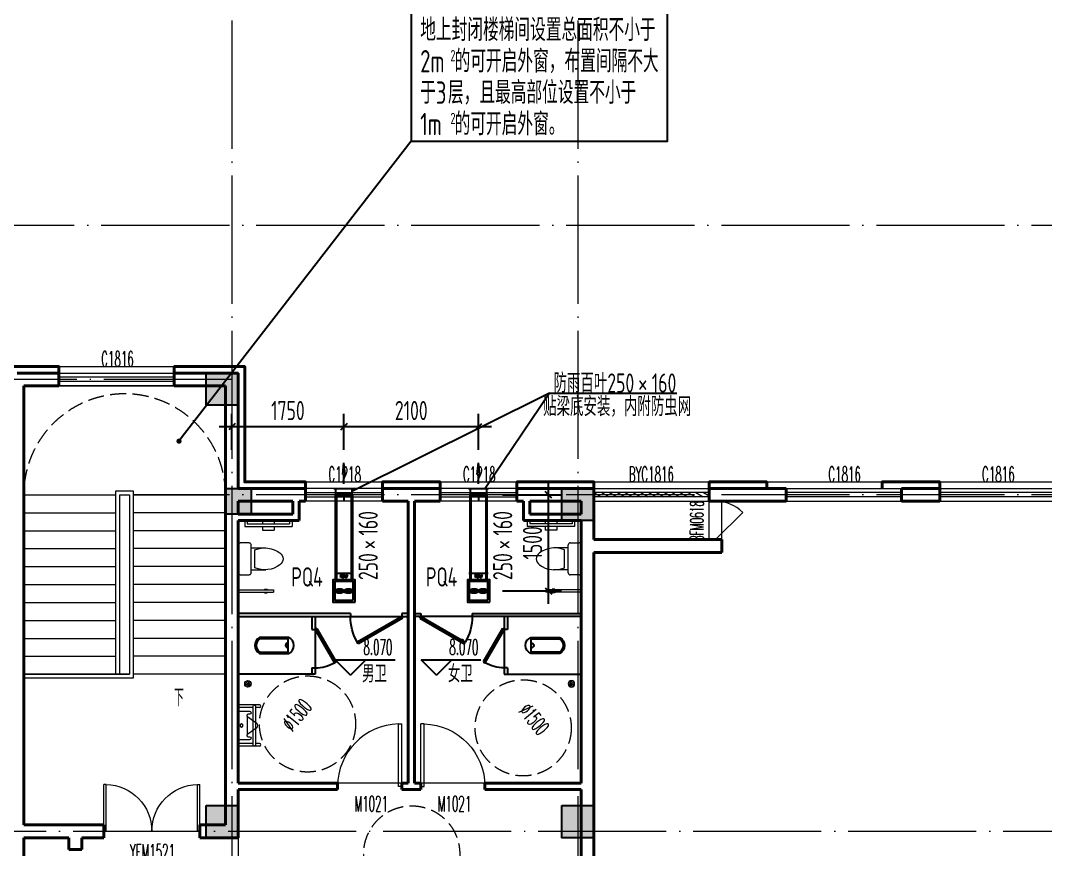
# Model space of a CAD drawing. Extents: x 1247970 to 1725648, y 860327 to 1277876.
# Drawn here: x 1323888 to 1339888, y 989205 to 1002139 of the extents above; entities that cross this region are included whole.
import ezdxf

# ---------------------------------------------------------------- set-up
doc = ezdxf.new("R2010")
doc.units = 0
doc.header["$LTSCALE"] = 1000
doc.header["$MEASUREMENT"] = 0
for name, pattern in [('__DASH', [0.35, 0.25, -0.1]), ('DASH', [0.35, 0.25, -0.1]), ('DOTE', [2.42, 2, -0.2, 0.02, -0.2])]:
    doc.linetypes.add(name, pattern=pattern)
doc.layers.get('0').update_dxf_attribs({"color": 254})
for name, color, linetype in [('A-DIMS(尺寸)', 251, 'Continuous'), ('AXIS', 254, 'Continuous'), ('DIM_ELEV', 254, 'Continuous'), ('DIM_SYMB', 254, 'Continuous'), ('H-FBZ-DW', 3, 'Continuous'), ('H-P-BZ', 3, 'Continuous'), ('H-P-FG', 11, 'Continuous'), ('H-P-FK', 140, 'Continuous'), ('H-P-FL', 6, 'Continuous'), ('H-P-FM', 6, 'Continuous'), ('PUB_TEXT', 254, 'Continuous'), ('S-COLU-HATCH', 251, 'Continuous'), ('S-COLU-LINE1', 254, 'Continuous'), ('洁具', 251, 'Continuous')]:
    doc.layers.add(name, color=color, linetype=linetype)
for name, color, linetype, lineweight in [('DOTE', 14, 'DOTE', 9), ('H-P-DX', 6, 'Continuous', 25), ('H-P-SB', 6, 'Continuous', 25), ('LVTRY', 251, 'Continuous', 13), ('STAIR', 254, 'Continuous', 18), ('WALL', 254, 'Continuous', 40), ('WINDOW', 254, 'Continuous', 15), ('WINDOW_TEXT', 251, 'Continuous', 25), ('平面-看线', 251, 'Continuous', 15)]:
    doc.layers.add(name, color=color, linetype=linetype, lineweight=lineweight)
doc.styles.add('_HZTXT', font='tssdeng.shx', dxfattribs={"width": 0.7, "bigfont": 'hztxt.shx'})
doc.styles.add('_HZTXT_T3', font='tssdeng.shx', dxfattribs={"width": 0.7, "bigfont": 'hztxt.shx'})
doc.styles.add('_TCH_DIM', font='SIMPLEX.shx', dxfattribs={"width": 0.7, "bigfont": 'GBCBIG.shx'})
doc.styles.add('_TCH_DIM_T3', font='SIMPLEX.shx', dxfattribs={"width": 0.705882, "bigfont": 'GBCBIG.shx'})
doc.styles.add('_TCH_WINDOW', font='SIMPLEX.shx', dxfattribs={"width": 0.7, "height": 3.5, "bigfont": 'GBCBIG.shx'})
doc.styles.add('DIM_FONT', font='SIMPLEX.shx', dxfattribs={"width": 0.56})
doc.styles.add('HZTXT', font='tssdeng.shx', dxfattribs={"width": 0.7, "bigfont": 'hztxt.shx'})
doc.styles.get("Standard").update_dxf_attribs({"font": 'gbenor.shx', "bigfont": 'gbcbig.shx'})
doc.dimstyles.new('_TCH_ARCH&&100', dxfattribs={"dimtxt": 297.5, "dimasz": 100, "dimexe": 250, "dimexo": 300, "dimgap": 126.25, "dimtad": 1, "dimdec": 0, "dimzin": 0, "dimdsep": 46, "dimtxsty": '_TCH_DIM_T3', "dimblk": 'ARCHTICK', "dimcen": 0.09, "dimclrt": 256, "dimazin": 2, "dimtfac": 1, "dimtdec": 0, "dimtix": 1, "dimtmove": 2, "dimatfit": 3, "dimfxl": 0, "dimtolj": 1, "dimtzin": 0, "dimarcsym": 0})
doc.dimstyles.new('S100&&100', dxfattribs={"dimtxt": 300, "dimasz": 100, "dimexe": 200, "dimexo": 200, "dimgap": 100, "dimtad": 1, "dimdec": 0, "dimdsep": 46, "dimtxsty": '_HZTXT_T3', "dimblk": 'OBLIQUE', "dimcen": 2.5, "dimdle": 200, "dimclrt": 7, "dimadec": 0, "dimazin": 0, "dimtfac": 1, "dimtdec": 0, "dimtix": 1, "dimtmove": 2, "dimatfit": 3, "dimfxl": 0, "dimtolj": 1, "dimtzin": 0, "dimarcsym": 0})

# ---------------------------------------------------------------- blocks, each defined once
blk = doc.blocks.new('$lvtry$00000171')
for p, q in [((-74, 11), (-11, 74)), ((-70, -27), (27, 70)), ((-53, -53), (53, 53)), ((-27, -70), (70, 27)), ((11, -74), (74, -11))]:
    blk.add_line(p, q)
blk.add_circle((0, 0), 75)
blk.add_point((0, 0))
blk = doc.blocks.new('A$C752800CC')
at = {"layer": 'LVTRY'}
for p, q in [((380, 0), (820, 0)), ((1082, 0), (1082, -549)), ((1122, 0), (1122, -549)), ((0, -100), (95, -100)), ((0, -140), (55, -140)), ((55, -140), (55, -800)), ((95, -100), (95, -840)), ((350, -170), (350, -30)), ((850, -30), (850, -170)), ((820, -200), (380, -200)), ((430, -200), (430, -430)), ((740, -260), (460, -260)), ((770, -200), (770, -430)), ((0, -377), (55, -377)), ((95, -377), (150, -377)), ((150, -377), (150, -562)), ((1072, -409), (1082, -409)), ((1072, -409), (1072, -449)), ((1072, -449), (1082, -449)), ((1122, -409), (1132, -409)), ((1122, -449), (1132, -449)), ((1132, -409), (1132, -449)), ((0, -562), (55, -562)), ((95, -562), (150, -562)), ((1082, -549), (1122, -549)), ((0, -800), (55, -800)), ((0, -840), (95, -840))]:
    blk.add_line(p, q, dxfattribs=at)
for centre, radius, start, end in [((380, -30), 30, 90, 180), ((820, -30), 30, 0, 90), ((380, -170), 30, 180, 270), ((827, -412), 398, 157.4505, 216.6381), ((373, -412), 398, 323.3619, 22.5495), ((820, -170), 30, 270, 0), ((600, -589), 110, 213.4509, 326.5491)]:
    blk.add_arc(centre, radius, start, end, dxfattribs=at)
at = {"layer": 'LVTRY', "style": 'DIM_FONT', "text_generation_flag": 4, "width": 0.8, "flags": 9}
for tag in ['YSIZE', 'XSIZE']:
    blk.add_attdef(tag, (600, 0), '', height=0.5, rotation=180, dxfattribs=at)
blk = doc.blocks.new('BFBFGBVDVD')
at = {"layer": '洁具'}
for p, q in [((1180497, 1092194), (1180597, 1092194)), ((1180597, 1092194), (1180597, 1092144)), ((1181397, 1092194), (1181397, 1092144)), ((1181397, 1092194), (1183147, 1092194)), ((1183147, 1092144), (1180497, 1092144)), ((1180582, 1092118), (1180597, 1092144)), ((1180582, 1092118), (1181275, 1091718)), ((1180597, 1092144), (1181290, 1091744)), ((1181275, 1091718), (1181290, 1091744))]:
    blk.add_line(p, q, dxfattribs=at)
blk.add_arc((1180597, 1092144), 800, 330, 0, dxfattribs=at)
at = {"ltscale": 0.5, "rotation": 270}
blk.add_blockref('A$C752800CC', (1183147, 1093644), dxfattribs=at)
blk = doc.blocks.new('cssd')
at = {"layer": '洁具'}
for p, q in [((8184438, -430268), (8184958, -429968)), ((8184453, -430294), (8184973, -429994)), ((8184958, -429968), (8184973, -429994)), ((8184253, -431494), (8184253, -430294)), ((8184253, -430294), (8185153, -430294)), ((8184253, -430344), (8184453, -430344)), ((8184438, -430268), (8184453, -430294)), ((8184453, -430344), (8184453, -430294)), ((8185053, -430344), (8185053, -430294)), ((8185053, -430344), (8185153, -430344)), ((8185153, -430294), (8185153, -431494)), ((8184578, -430710), (8184578, -431162)), ((8184808, -430715), (8184598, -430715)), ((8184598, -430715), (8184598, -431156)), ((8184808, -431156), (8184808, -430715)), ((8184828, -431162), (8184828, -430710)), ((8184253, -431494), (8185153, -431494))]:
    blk.add_line(p, q, dxfattribs=at)
for centre, radius, start, end in [((8184453, -430294), 600, 0, 30), ((8184703, -430762), 135, 22.3551, 157.6449), ((8184703, -430715), 40, 180, 0), ((8184703, -431094), 142, 208.5105, 331.4895), ((8184703, -431094), 122, 210.8078, 329.1922)]:
    blk.add_arc(centre, radius, start, end, dxfattribs=at)
blk = doc.blocks.new('FGFGFNBFNB')
at = {"layer": '洁具'}
for p, q in [((1179497, 1092194), (1177797, 1092194)), ((1179497, 1092194), (1179497, 1092144)), ((1180297, 1092194), (1180297, 1092144)), ((1180397, 1092194), (1180297, 1092194)), ((1177797, 1092144), (1180397, 1092144)), ((1180297, 1092144), (1179604, 1091744)), ((1180312, 1092118), (1179619, 1091718)), ((1180312, 1092118), (1180297, 1092144)), ((1179619, 1091718), (1179604, 1091744))]:
    blk.add_line(p, q, dxfattribs=at)
blk.add_arc((1180297, 1092144), 800, 180, 210, dxfattribs=at)
at = {"ltscale": 0.5, "xscale": -1, "rotation": 90}
blk.add_blockref('A$C752800CC', (1177797, 1093644), dxfattribs=at)
blk = doc.blocks.new('小便斗_01')
for p, q in [((175, 225), (0, 225)), ((0, 225), (0, -225)), ((150, 175), (175, 175)), ((137.5, -150), (137.5, 150)), ((287.5, 37.5), (150, 137.5)), ((150, -137.5), (287.5, -37.5)), ((0, -225), (175, -225)), ((175, -175), (150, -175))]:
    blk.add_line(p, q)
blk.add_circle((50, 0), 25)
for centre, radius, start, end in [((156.25, 156.25), 19.76, 108.434949, 251.565051), ((175, 200), 25, 270, 90), ((237.5, 0), 62.5, 323.130102, 36.869898), ((156.25, -156.25), 19.76, 108.434949, 251.565051), ((175, -200), 25, 270, 90)]:
    blk.add_arc(centre, radius, start, end)
blk = doc.blocks.new('A$C58953B22')
at = {"layer": 'LVTRY'}
for p, q in [((-332, 320, 0), (0, 320)), ((-332, 280, 0), (-269, 280, 0)), ((-269, -305, 0), (-269, 305, 0)), ((-234, 305, 0), (-234, -305, 0)), ((-234, 280, 0), (0, 280)), ((-332, -280, 0), (-269, -280, 0)), ((-332, -320, 0), (0, -320)), ((-234, -280, 0), (0, -280))]:
    blk.add_line(p, q, dxfattribs=at)
for centre, radius, start, end in [((-332, 300, 0), 20, 89.9994, 269.9994), ((-252, 302, 0), 17.7, 8.7974, 171.2026), ((-332, -300, 0), 20, 89.9994, 269.9994), ((-252, -302, 0), 17.7, 188.7974, 351.2026)]:
    blk.add_arc(centre, radius, start, end, dxfattribs=at)
at = {"layer": 'LVTRY', "xscale": -1}
blk.add_blockref('小便斗_01', (0, 0), dxfattribs=at)
blk = doc.blocks.new('rewerwer')
at = {"layer": 'S-COLU-HATCH'}
h = blk.add_hatch(color=256, dxfattribs=at)
h.dxf.hatch_style = 1
h.paths.add_polyline_path([(1326788, 1151056), (1327288, 1151056), (1327288, 1150556), (1326788, 1150556)])
h = blk.add_hatch(color=256, dxfattribs=at)
h.dxf.hatch_style = 1
h.paths.add_polyline_path([(1327088, 1149256), (1327488, 1149256), (1327488, 1148856), (1327088, 1148856)])
h = blk.add_hatch(color=256, dxfattribs=at)
h.dxf.hatch_style = 1
h.paths.add_polyline_path([(1332338, 1149256), (1332838, 1149256), (1332838, 1148756), (1332338, 1148756)])
h = blk.add_hatch(color=256, dxfattribs=at)
h.dxf.hatch_style = 1
h.paths.add_polyline_path([(1326788, 1144306), (1327288, 1144306), (1327288, 1143806), (1326788, 1143806)])
h = blk.add_hatch(color=256, dxfattribs=at)
h.dxf.hatch_style = 1
h.paths.add_polyline_path([(1326788, 1144306), (1327288, 1144306), (1327288, 1143806), (1326788, 1143806)])
h = blk.add_hatch(color=256, dxfattribs=at)
h.dxf.hatch_style = 1
h.paths.add_polyline_path([(1332338, 1144306), (1332838, 1144306), (1332838, 1143806), (1332338, 1143806)])
at = {"layer": 'S-COLU-LINE1'}
for points in [[(1326788, 1151056), (1327288, 1151056), (1327288, 1150556), (1326788, 1150556)], [(1327088, 1149256), (1327488, 1149256), (1327488, 1148856), (1327088, 1148856)], [(1332338, 1149256), (1332838, 1149256), (1332838, 1148756), (1332338, 1148756)], [(1326788, 1144306), (1327288, 1144306), (1327288, 1143806), (1326788, 1143806)], [(1326788, 1144306), (1327288, 1144306), (1327288, 1143806), (1326788, 1143806)], [(1332338, 1144306), (1332838, 1144306), (1332838, 1143806), (1332338, 1143806)]]:
    blk.add_lwpolyline(points, close=True, dxfattribs=at)
blk = doc.blocks.new('PQ400')
at = {"layer": 'H-P-SB'}
h = blk.add_hatch(dxfattribs=at)
h.set_pattern_fill('ANSI31', color=256, scale=0.7, angle=90, style=0)
h.set_pattern_definition([(135, (7572.25, -160547.45), (-0.7857724106, -0.7857724106), [])])
edge = h.paths.add_edge_path()
edge.add_ellipse((245, 175), major_axis=(-70, 0), ratio=0.5, start_angle=0, end_angle=360)
edge = h.paths.add_edge_path()
edge.add_ellipse((105, 175), major_axis=(-70, 0), ratio=0.5, start_angle=0, end_angle=360)
for points in [[(350, 0), (350, 350), (0, 350), (0, 0)], [(320, 30), (320, 320), (30, 320), (30, 30)]]:
    blk.add_lwpolyline(points, close=True, dxfattribs=at)
for centre in [(105, 175), (245, 175)]:
    blk.add_ellipse(centre, major_axis=(-70, 0), ratio=0.5, dxfattribs=at)
blk = doc.blocks.new('_Oblique')
at = {"color": 0, "linetype": 'ByBlock', "lineweight": -2}
blk.add_line((-0.5, -0.5), (0.5, 0.5), dxfattribs=at)
blk = doc.blocks.new('*D46')
at = {"layer": 'Defpoints', "color": 0, "transparency": 16777216}
for p in [(1331213, 994739), (1332130, 994739), (1331213, 993239)]:
    blk.add_point(p, dxfattribs=at)
at = {"layer": 'H-P-BZ', "color": 0, "lineweight": -2, "transparency": 16777216}
for p, q in [((1332130, 993039), (1332130, 994939)), ((1331413, 994739), (1332330, 994739)), ((1331413, 993239), (1332330, 993239))]:
    blk.add_line(p, q, dxfattribs=at)
at = {"layer": 'H-P-BZ', "color": 0, "lineweight": -2, "transparency": 16777216, "xscale": 100, "yscale": 100, "zscale": 100}
for p, rotation in [((1332130, 994739), 90), ((1332130, 993239), 270)]:
    blk.add_blockref('_Oblique', p, dxfattribs=dict(at, rotation=rotation))
at = {"layer": 'H-P-BZ', "color": 7, "transparency": 16777216, "insert": (1331880, 993989), "char_height": 300, "attachment_point": 5, "rotation": 90, "style": '_HZTXT_T3'}
blk.add_mtext('\\A1;1500', dxfattribs=at)
blk = doc.blocks.new('*D47')
at = {"layer": 'Defpoints', "color": 0, "transparency": 16777216}
for p in [(1328937, 995804), (1327188, 995239), (1328937, 995239)]:
    blk.add_point(p, dxfattribs=at)
at = {"layer": 'H-P-BZ', "color": 0, "lineweight": -2, "transparency": 16777216}
for p, q in [((1327188, 995439), (1327188, 996004)), ((1328937, 995439), (1328937, 996004)), ((1326988, 995804), (1329137, 995804))]:
    blk.add_line(p, q, dxfattribs=at)
at = {"layer": 'H-P-BZ', "color": 0, "lineweight": -2, "transparency": 16777216, "xscale": 100, "yscale": 100, "zscale": 100, "rotation": 180}
blk.add_blockref('_Oblique', (1327188, 995804), dxfattribs=at)
at = {"layer": 'H-P-BZ', "color": 0, "lineweight": -2, "transparency": 16777216, "xscale": 100, "yscale": 100, "zscale": 100}
blk.add_blockref('_Oblique', (1328937, 995804), dxfattribs=at)
at = {"layer": 'H-P-BZ', "color": 7, "transparency": 16777216, "insert": (1328062, 996054), "char_height": 300, "attachment_point": 5, "style": '_HZTXT_T3'}
blk.add_mtext('\\A1;1750', dxfattribs=at)
blk = doc.blocks.new('*D48')
at = {"layer": 'Defpoints', "color": 0, "transparency": 16777216}
for p in [(1331038, 995804), (1328937, 995239), (1331038, 995239)]:
    blk.add_point(p, dxfattribs=at)
at = {"layer": 'H-P-BZ', "color": 0, "lineweight": -2, "transparency": 16777216}
for p, q in [((1328937, 995439), (1328937, 996004)), ((1331038, 995439), (1331038, 996004)), ((1328737, 995804), (1331238, 995804))]:
    blk.add_line(p, q, dxfattribs=at)
at = {"layer": 'H-P-BZ', "color": 0, "lineweight": -2, "transparency": 16777216, "xscale": 100, "yscale": 100, "zscale": 100, "rotation": 180}
blk.add_blockref('_Oblique', (1328937, 995804), dxfattribs=at)
at = {"layer": 'H-P-BZ', "color": 0, "lineweight": -2, "transparency": 16777216, "xscale": 100, "yscale": 100, "zscale": 100}
blk.add_blockref('_Oblique', (1331038, 995804), dxfattribs=at)
at = {"layer": 'H-P-BZ', "color": 7, "transparency": 16777216, "insert": (1329987, 996054), "char_height": 300, "attachment_point": 5, "style": '_HZTXT_T3'}
blk.add_mtext('\\A1;2100', dxfattribs=at)
blk = doc.blocks.new('_ArchTick')
at = {"color": 0, "linetype": 'ByBlock', "const_width": 0.4}
blk.add_lwpolyline([(-0.5, -0.5), (0.5, 0.5)], dxfattribs=at)
blk = doc.blocks.new('*D104')
at = {"layer": 'AXIS', "color": 0, "lineweight": -2, "transparency": 16777216}
for p, q in [((1293188, 1002439), (1293188, 1005689)), ((1365088, 1002439), (1365088, 1005689)), ((1293188, 1005439), (1365088, 1005439))]:
    blk.add_line(p, q, dxfattribs=at)
at = {"layer": 'Defpoints', "color": 0, "transparency": 16777216}
for p in [(1365088, 1005439), (1293188, 1002139), (1365088, 1002139)]:
    blk.add_point(p, dxfattribs=at)
at = {"layer": 'AXIS', "color": 0, "lineweight": -2, "transparency": 16777216, "xscale": 100, "yscale": 100, "zscale": 100, "rotation": 180}
blk.add_blockref('_ArchTick', (1293188, 1005439), dxfattribs=at)
at = {"layer": 'AXIS', "color": 0, "lineweight": -2, "transparency": 16777216, "xscale": 100, "yscale": 100, "zscale": 100}
blk.add_blockref('_ArchTick', (1365088, 1005439), dxfattribs=at)
at = {"layer": 'AXIS', "transparency": 16777216, "insert": (1329138, 1005714), "char_height": 297.5, "attachment_point": 5, "style": '_TCH_DIM_T3'}
blk.add_mtext('\\A1;71900', dxfattribs=at)
blk = doc.blocks.new('$DorLib2D$00000114')
at = {"color": 0}
blk.add_line((0.5, 0), (-0.207, 0.707), dxfattribs=at)
blk.add_arc((0.5, 0), 1, 135, 180, dxfattribs=at)
blk = doc.blocks.new('$DorLib2D$00000002')
for p, q in [((-0.5, 0), (-0.5, 0.4875)), ((-0.475, 0.4875), (-0.5, 0.4875)), ((-0.475, 0), (-0.475, 0.4875)), ((0.475, 0), (0.475, 0.4875)), ((0.475, 0.4875), (0.5, 0.4875)), ((0.5, 0), (0.5, 0.4875)), ((-0.5, 0), (-0.475, 0)), ((0.5, 0), (0.475, 0))]:
    blk.add_line(p, q)
at = {"lineweight": 13}
for centre, start, end in [((-0.4875, 0), 0, 88.53072), ((0.4875, 0), 91.46928, 180)]:
    blk.add_arc(centre, 0.4875, start, end, dxfattribs=at)
blk = doc.blocks.new('$WINLIB2D$00000001')
at = {"color": 0}
for points in [[(-0.5, 0.5), (-0.5, -0.5)], [(-0.5, 0.5), (0.5, 0.5)], [(0.5, -0.5), (0.5, 0.5)], [(0.5, 0.1667), (-0.5, 0.1667)], [(0.5, -0.1667), (-0.5, -0.1667)], [(-0.5, -0.5), (0.5, -0.5)]]:
    blk.add_lwpolyline(points, dxfattribs=at)
blk = doc.blocks.new('$DorLib2D$00000001')
for p, q in [((0.45, 0.975), (0.5, 0.975)), ((0.45, 0), (0.45, 0.975)), ((0.5, 0), (0.5, 0.975)), ((0.5, 0), (0.45, 0))]:
    blk.add_line(p, q)
at = {"lineweight": 13}
blk.add_arc((0.475, 0), 0.975, 91.4693, 180, dxfattribs=at)
blk = doc.blocks.new('$WINLIB2D$00000039')
at = {"color": 0}
for points in [[(-0.5, 0.5), (-0.5, -0.5)], [(0.5, 0.5), (-0.5, 0.5)], [(0.5, -0.5), (0.5, 0.5)], [(-0.5, 0.1667), (0.5, 0.1667)], [(-0.3839, -0.1667), (-0.448, 0.1667)], [(-0.3159, -0.1667), (-0.38, 0.1667)], [(-0.2479, -0.1667), (-0.312, 0.1667)], [(-0.1799, -0.1667), (-0.244, 0.1667)], [(-0.1119, -0.1667), (-0.176, 0.1667)], [(-0.0439, -0.1667), (-0.108, 0.1667)], [(0.0241, -0.1667), (-0.04, 0.1667)], [(0.0921, -0.1667), (0.028, 0.1667)], [(0.16, -0.1667), (0.0959, 0.1667)], [(0.228, -0.1667), (0.1639, 0.1667)], [(0.296, -0.1667), (0.2319, 0.1667)], [(0.364, -0.1667), (0.2999, 0.1667)], [(0.432, -0.1667), (0.3679, 0.1667)], [(0.5, -0.1667), (0.4359, 0.1667)], [(-0.4519, -0.1667), (-0.5, 0.0836)], [(-0.5, -0.1667), (0.5, -0.1667)], [(0.5, -0.5), (-0.5, -0.5)]]:
    blk.add_lwpolyline(points, dxfattribs=at)
blk = doc.blocks.new('$风口$00000098')
for p, q in [((0, 200), (100, 200)), ((0, -200), (0, 200)), ((100, 250), (100, -250)), ((0, 0), (-100, 0)), ((172, 0), (315, 0)), ((315, 31), (500, 0)), ((315, 31), (315, -31)), ((315, -31), (500, 0)), ((100, -200), (0, -200))]:
    blk.add_line(p, q)

msp = doc.modelspace()

# ---------------------------------------------------------------- linework, layer by layer
at = {"layer": 'A-DIMS(尺寸)'}
for points in [[(1328844.1, 991743, 0, 52.8, 0), (1328742.6, 991619.3, 0, 0, 0), (1327994.1, 990707.1, 52.8, 0, 0), (1327892.6, 990583.4, 0, 0, 0)], [(1331258.7, 991682.8, 0, 52.8, 0), (1331360.2, 991559.1, 0, 0, 0), (1332108.6, 990646.9, 52.8, 0, 0), (1332210.1, 990523.2, 0, 0, 0)]]:
    msp.add_lwpolyline(points, format="xyseb", dxfattribs=at)
at = {"layer": 'DIM_ELEV'}
for p, q in [((1329039, 991923.4), (1328799, 992163.4)), ((1328799, 992163.4), (1329734.3, 992163.4)), ((1329039, 991923.4), (1329279, 992163.4)), ((1330380.3, 991923.4), (1330140.3, 992163.4)), ((1330140.3, 992163.4), (1331075.6, 992163.4)), ((1330380.3, 991923.4), (1330620.3, 992163.4))]:
    msp.add_line(p, q, dxfattribs=at)
at = {"layer": 'DIM_SYMB'}
msp.add_lwpolyline([(1326337.7, 991799.4, 0, 0, 0), (1326337.7, 995589.4, 0, 0, 0), (1324687.7, 995589.4, 0, 0, 0), (1324687.7, 992319.4, 64, 0, 0), (1324687.7, 992079.4, 0, 0, 0)], format="xyseb", dxfattribs=at)
at = {"layer": 'DOTE'}
for p, q in [((1327187.7, 1002139.4), (1327187.7, 979939.4)), ((1332587.7, 1002139.4), (1332587.7, 979939.4)), ((1368287.7, 998939.4), (1291011.4, 998939.4)), ((1327187.7, 996539.4), (1291011.4, 996539.4)), ((1368287.7, 994739.4), (1326987.7, 994739.4)), ((1310187.7, 989489.4), (1368287.7, 989489.4))]:
    msp.add_line(p, q, dxfattribs=at)
at = {"layer": 'H-P-BZ', "lineweight": -2}
msp.add_lwpolyline([(1329987, 1000259), (1333987, 1000259), (1333987, 1002259), (1329987, 1002259)], close=True, dxfattribs=at)
at = {"layer": 'H-P-BZ'}
for points in [[(1329987, 1000259), (1326361.8, 995575.9)], [(1332147.7, 996323.3), (1329062.2, 994789.5)], [(1332147.7, 996323.3), (1331141.4, 994839.4)], [(1332147.7, 996323.3), (1334133.6, 996323.3)]]:
    msp.add_lwpolyline(points, dxfattribs=at)
at = {"layer": 'H-P-BZ', "const_width": 40}
msp.add_lwpolyline([(1326374, 995591.7, 1), (1326349.5, 995560.1, 1)], format="xyb", close=True, dxfattribs=at)
at = {"layer": 'H-P-DX'}
for p, q in [((1328812.2, 993515), (1329062.2, 993515)), ((1328812.2, 993514.8), (1329062.2, 993514.8)), ((1330912.7, 993515), (1331162.7, 993515)), ((1330912.7, 993514.8), (1331162.7, 993514.8)), ((1328812.2, 993414.8), (1329062.2, 993414.8)), ((1330912.7, 993414.8), (1331162.7, 993414.8))]:
    msp.add_line(p, q, dxfattribs=at)
at = {"layer": 'H-P-FG', "const_width": 50}
for points in [[(1328812.2, 994739.5), (1328812.2, 993515)], [(1329062.2, 994739.5), (1328812.2, 994739.5)], [(1329062.2, 993515), (1329062.2, 994739.5)], [(1330912.7, 994739.5), (1330912.7, 993515)], [(1331162.7, 994739.5), (1330912.7, 994739.5)], [(1331162.7, 993515), (1331162.7, 994739.5)], [(1328812.2, 993414.8), (1328812.2, 993514.8)], [(1329062.2, 993514.8), (1329062.2, 993414.8)], [(1330912.7, 993414.8), (1330912.7, 993514.8)], [(1331162.7, 993514.8), (1331162.7, 993414.8)]]:
    msp.add_lwpolyline(points, dxfattribs=at)
at = {"layer": 'H-P-FL'}
for p, q in [((1328787.2, 993514.9), (1329087.2, 993514.9)), ((1328787.2, 993514.8), (1329087.2, 993514.8)), ((1328787.2, 993514.7), (1329087.2, 993514.7)), ((1330887.7, 993514.9), (1331187.7, 993514.9)), ((1330887.7, 993514.8), (1331187.7, 993514.8)), ((1330887.7, 993514.7), (1331187.7, 993514.7)), ((1329087.2, 993414.5), (1328787.2, 993414.5)), ((1331187.7, 993414.5), (1330887.7, 993414.5))]:
    msp.add_line(p, q, dxfattribs=at)
at = {"layer": 'H-P-FM'}
for p, q in [((1328980.7, 993439.8), (1328874.7, 993488.8)), ((1328930.7, 993439.8), (1328874.7, 993465.7)), ((1328920, 993493.9), (1328883.9, 993443.9)), ((1328999.7, 993454.1), (1328922.5, 993489.8)), ((1328960.5, 993489.8), (1328924.4, 993439.8)), ((1328998.8, 993484), (1328962.7, 993434)), ((1328999.7, 993477.2), (1328972.5, 993489.8)), ((1331081.2, 993439.8), (1330975.2, 993488.8)), ((1331031.2, 993439.8), (1330975.2, 993465.7)), ((1331020.4, 993493.9), (1330984.4, 993443.9)), ((1331100.2, 993454.1), (1331022.9, 993489.8)), ((1331060.9, 993489.8), (1331024.8, 993439.8)), ((1331099.2, 993484), (1331063.1, 993434)), ((1331100.2, 993477.2), (1331072.9, 993489.8))]:
    msp.add_line(p, q, dxfattribs=at)
at = {"layer": 'STAIR'}
for p, q in [((1327087.7, 996439.4), (1323937.7, 996439.4)), ((1323937.7, 996439.4), (1323937.7, 994739.4)), ((1327087.7, 994739.4), (1327087.7, 996439.4)), ((1323937.7, 991939.4), (1323937.7, 994739.4)), ((1323937.7, 994739.4), (1325377.7, 994739.4)), ((1323937.7, 994739.4), (1325377.7, 994739.4)), ((1325377.7, 991939.4), (1325377.7, 994799.4)), ((1325377.7, 994799.4), (1325647.7, 994799.4)), ((1325437.7, 991939.4), (1325437.7, 994739.4)), ((1325437.7, 991939.4), (1325437.7, 994739.4)), ((1325437.7, 994739.4), (1325587.7, 994739.4)), ((1325437.7, 994739.4), (1325587.7, 994739.4)), ((1325587.7, 994739.4), (1325587.7, 991939.4)), ((1325587.7, 994739.4), (1325587.7, 991939.4)), ((1325647.7, 994799.4), (1325647.7, 991879.4)), ((1327087.7, 994739.4), (1325647.7, 994739.4)), ((1325647.7, 994739.4), (1327087.7, 994739.4)), ((1327087.7, 994739.4), (1327087.7, 991939.4)), ((1323937.7, 994459.4), (1325377.7, 994459.4)), ((1327087.7, 994459.4), (1325647.7, 994459.4)), ((1323937.7, 994179.4), (1325377.7, 994179.4)), ((1327087.7, 994179.4), (1325647.7, 994179.4)), ((1323937.7, 993899.4), (1325377.7, 993899.4)), ((1327087.7, 993899.4), (1325647.7, 993899.4)), ((1323937.7, 993619.4), (1325377.7, 993619.4)), ((1327087.7, 993619.4), (1325647.7, 993619.4)), ((1323937.7, 993339.4), (1325377.7, 993339.4)), ((1327087.7, 993339.4), (1325647.7, 993339.4)), ((1323937.7, 993059.4), (1325377.7, 993059.4)), ((1327087.7, 993059.4), (1325647.7, 993059.4)), ((1323937.7, 992779.4), (1325377.7, 992779.4)), ((1327087.7, 992779.4), (1325647.7, 992779.4)), ((1323937.7, 992499.4), (1325377.7, 992499.4)), ((1327087.7, 992499.4), (1325647.7, 992499.4)), ((1323937.7, 992219.4), (1325377.7, 992219.4)), ((1327087.7, 992219.4), (1325647.7, 992219.4)), ((1323937.7, 991939.4), (1325377.7, 991939.4)), ((1325587.7, 991939.4), (1323937.7, 991939.4)), ((1323937.7, 991879.4), (1323937.7, 991939.4)), ((1325647.7, 991879.4), (1323937.7, 991879.4)), ((1325377.7, 991939.4), (1325437.7, 991939.4)), ((1325377.7, 991939.4), (1325437.7, 991939.4)), ((1325437.7, 991939.4), (1325587.7, 991939.4)), ((1327087.7, 991939.4), (1325647.7, 991939.4))]:
    msp.add_line(p, q, dxfattribs=at)
at = {"layer": 'STAIR', "color": 8, "linetype": '__DASH'}
for centre in [(1328368.4, 991163.2), (1331734.4, 991103), (1329994.4, 989136.1)]:
    msp.add_circle(centre, 750, dxfattribs=at)
msp.add_arc((1325512.7, 994739.4), 1575, 359.99563, 180.00066, dxfattribs=at)
at = {"layer": 'WALL'}
for p, q in [((1324487.7, 996639.4), (1323837.7, 996639.4)), ((1324487.7, 996439.4), (1324487.7, 996639.4)), ((1327287.7, 996639.4), (1326287.7, 996639.4)), ((1326287.7, 996639.4), (1326287.7, 996439.4)), ((1327287.7, 996639.4), (1327287.7, 994839.4)), ((1323937.7, 996439.4), (1323937.7, 989589.4)), ((1323937.7, 996439.4), (1324487.7, 996439.4)), ((1326287.7, 996439.4), (1327087.7, 996439.4)), ((1327087.7, 996439.4), (1327087.7, 994739.4)), ((1327087.7, 994739.4), (1327087.7, 994439.4)), ((1328137.2, 994839.4), (1327287.7, 994839.4)), ((1328337.2, 994839.4), (1328137.2, 994839.4)), ((1328337.2, 994639.4), (1328337.2, 994839.4)), ((1330037.7, 994839.4), (1329537.2, 994839.4)), ((1329537.2, 994839.4), (1329537.2, 994639.4)), ((1330437.7, 994839.4), (1330037.7, 994839.4)), ((1330437.7, 994639.4), (1330437.7, 994839.4)), ((1331838.1, 994839.4), (1331637.7, 994839.4)), ((1331637.7, 994839.4), (1331637.7, 994639.4)), ((1332737.7, 994839.4), (1331838.1, 994839.4)), ((1332837.7, 994839.4), (1332737.7, 994839.4)), ((1332837.7, 994639.4), (1332837.7, 994839.4)), ((1334737.7, 994839.4), (1334637.7, 994839.4)), ((1334637.7, 994839.4), (1334637.7, 994639.4)), ((1335837.8, 994839.4), (1334737.7, 994839.4)), ((1335837.8, 994639.4), (1335837.8, 994839.4)), ((1338237.7, 994839.4), (1337637.8, 994839.4)), ((1337637.8, 994839.4), (1337637.8, 994639.4)), ((1338237.7, 994639.4), (1338237.7, 994839.4)), ((1327287.7, 994639.4), (1327287.7, 994439.4)), ((1328137.2, 994639.4), (1327287.7, 994639.4)), ((1328137.2, 994639.4), (1328137.2, 994439.4)), ((1328237.2, 994639.4), (1328337.2, 994639.4)), ((1328237.2, 994639.4), (1328237.2, 994339.4)), ((1329537.2, 994639.4), (1329937.7, 994639.4)), ((1329937.7, 990239.4), (1329937.7, 994639.4)), ((1330037.7, 990239.4), (1330037.7, 994639.4)), ((1330037.7, 994639.4), (1330437.7, 994639.4)), ((1331637.7, 994639.4), (1331738.1, 994639.4)), ((1331738.1, 994639.4), (1331738.1, 994339.4)), ((1331838.1, 994639.4), (1331838.1, 994439.4)), ((1332637.7, 994639.4), (1331838.1, 994639.4)), ((1332637.7, 994439.4), (1332637.7, 994639.4)), ((1332837.7, 994439.4), (1332837.7, 994639.4)), ((1334837.7, 994639.4), (1334637.7, 994639.4)), ((1334837.7, 994639.4), (1335837.8, 994639.4)), ((1337637.8, 994639.4), (1338237.7, 994639.4)), ((1327087.7, 994439.4), (1327087.7, 990239.4)), ((1328137.2, 994439.4), (1327287.7, 994439.4)), ((1331838.1, 994439.4), (1332637.7, 994439.4)), ((1332837.7, 994039.4), (1332837.7, 994439.4)), ((1327287.7, 994339.4), (1327287.7, 990239.4)), ((1328237.2, 994339.4), (1327287.7, 994339.4)), ((1331738.1, 994339.4), (1332637.7, 994339.4)), ((1332637.7, 993939.4), (1332637.7, 994339.4)), ((1332637.7, 990239.4), (1332637.7, 993939.4)), ((1332837.7, 994039.4), (1334637.7, 994039.4)), ((1334837.7, 994039.4), (1334637.7, 994039.4)), ((1334837.7, 993839.4), (1334837.7, 994039.4)), ((1332837.7, 990239.4), (1332837.7, 993839.4)), ((1332837.7, 993839.4), (1334837.7, 993839.4)), ((1327087.7, 990239.4), (1327087.7, 989589.4)), ((1328837.7, 990239.4), (1327287.7, 990239.4)), ((1327287.7, 990139.4), (1328837.7, 990139.4)), ((1327287.7, 990139.4), (1327287.7, 989489.4)), ((1328837.7, 990139.4), (1328837.7, 990239.4)), ((1329937.7, 990239.4), (1329837.7, 990239.4)), ((1329837.7, 990239.4), (1329837.7, 990139.4)), ((1329837.7, 990139.4), (1330037.7, 990139.4)), ((1330137.7, 990239.4), (1330037.7, 990239.4)), ((1330037.7, 990139.4), (1330137.7, 990139.4)), ((1330137.7, 990139.4), (1330137.7, 990239.4)), ((1332637.7, 990239.4), (1331137.7, 990239.4)), ((1331137.7, 990239.4), (1331137.7, 990139.4)), ((1331137.7, 990139.4), (1332637.7, 990139.4)), ((1332637.7, 987739.4), (1332637.7, 990139.4)), ((1332837.7, 987539.4), (1332837.7, 990239.4)), ((1323937.7, 989589.4), (1324743.5, 989589.4)), ((1325187.7, 989589.4), (1324743.5, 989589.4)), ((1325187.7, 989389.4), (1325187.7, 989589.4)), ((1327087.7, 989589.4), (1326687.7, 989589.4)), ((1326687.7, 989589.4), (1326687.7, 989389.4)), ((1327287.7, 989389.4), (1327287.7, 989489.4)), ((1323937.7, 989389.4), (1324643.5, 989389.4)), ((1323937.7, 989389.4), (1323937.7, 988339.4)), ((1324643.5, 989389.4), (1324643.5, 989205.3)), ((1324843.5, 989389.4), (1325187.7, 989389.4)), ((1324843.5, 989205.3), (1324843.5, 989389.4)), ((1326687.7, 989389.4), (1327087.7, 989389.4)), ((1327087.7, 989389.4), (1327287.7, 989389.4)), ((1324643.5, 989205.3), (1324843.5, 989205.3))]:
    msp.add_line(p, q, dxfattribs=at)
for points in [[(1324487.7, 996639.4), (1324487.7, 996739.4), (1323587.7, 996739.4), (1323587.7, 996639.4)], [(1328337.2, 994839.4), (1328337.2, 994939.4), (1327387.7, 994939.4), (1327387.7, 996739.4), (1326287.7, 996739.4), (1326287.7, 996639.4)], [(1330437.7, 994839.4), (1330437.7, 994939.4), (1329537.2, 994939.4), (1329537.2, 994839.4)], [(1332837.7, 994839.4), (1332837.7, 994939.4), (1331637.7, 994939.4), (1331637.7, 994839.4)], [(1335537.7, 994839.4), (1335537.7, 994939.4), (1334637.7, 994939.4), (1334637.7, 994839.4)], [(1338237.7, 994839.4), (1338237.7, 994939.4), (1337337.7, 994939.4), (1337337.7, 994839.4)]]:
    msp.add_lwpolyline(points, dxfattribs=at)
at = {"layer": 'WINDOW'}
for p, q in [((1334637.7, 994039.4), (1334637.7, 994639.4)), ((1334837.7, 994039.4), (1334837.7, 994639.4)), ((1329837.7, 990239.4), (1328837.7, 990239.4)), ((1331137.7, 990239.4), (1330137.7, 990239.4)), ((1327287.7, 989389.4), (1327287.7, 987739.4))]:
    msp.add_line(p, q, dxfattribs=at)
at = {"layer": 'WINDOW', "linetype": 'DASH'}
msp.add_line((1327287.7, 989389.4), (1327087.7, 989389.4), dxfattribs=at)
at = {"layer": '平面-看线'}
for points in [[(1324487.7, 996739.4), (1326287.7, 996739.4)], [(1328337.2, 994939.4), (1329537.2, 994939.4)], [(1330437.7, 994939.4), (1331637.7, 994939.4)], [(1332837.7, 994939.4), (1334637.7, 994939.4)], [(1335537.7, 994939.4), (1337337.7, 994939.4)], [(1338237.7, 994939.4), (1340037.7, 994939.4)]]:
    msp.add_lwpolyline(points, dxfattribs=at)

# ---------------------------------------------------------------- block references
at = {"xscale": -1}
for name in ['BFBFGBVDVD', 'FGFGFNBFNB']:
    msp.add_blockref(name, (2510434.8, -99304.2), dxfattribs=at)
at = {"rotation": 180}
msp.add_blockref('A$C58953B22', (1327287.7, 991139.7), dxfattribs=at)
at = {"layer": 'H-FBZ-DW'}
for p in [(1328762.2, 993064.4), (1330862.7, 993064.4, -200)]:
    msp.add_blockref('PQ400', p, dxfattribs=at)
at = {"layer": 'H-P-FK', "yscale": 0.625, "rotation": 90}
for p in [(1328937.2, 994739.5, 200), (1331037.7, 994739.5, 200)]:
    msp.add_blockref('$风口$00000098', p, dxfattribs=at)
at = {"layer": 'LVTRY', "yscale": 0.6666666667107826}
for p, xscale, rotation in [((1327437.7, 991789.4), 0.6666666667107826, 90.00001121114227), ((1332487.7, 991789.4), -0.6666666667107826, 269.9999887627829)]:
    msp.add_blockref('$lvtry$00000171', p, dxfattribs=dict(at, xscale=xscale, rotation=rotation))
at = {"layer": 'S-COLU-LINE1'}
msp.add_blockref('rewerwer', (0, -154416.7), dxfattribs=at)
at = {"layer": 'WINDOW'}
ref = msp.add_blockref('$WINLIB2D$00000001', (1325387.7, 996539.4), dxfattribs=dict(at, xscale=1800, yscale=-200, zscale=1800, rotation=359.9999999999881))
ref.add_attrib('A', 'C1816', (1325146.9, 996740.4), dxfattribs={"layer": 'WINDOW_TEXT', "height": 238, "style": '_TCH_WINDOW', "width": 0.494118})
ref = msp.add_blockref('$WINLIB2D$00000001', (1328937.2, 994739.4), dxfattribs=dict(at, xscale=1200, yscale=200, zscale=1200, rotation=180.000000000014))
ref.add_attrib('A', 'C1218', (1328693.6, 994940.4), dxfattribs={"layer": 'WINDOW_TEXT', "height": 238, "style": '_TCH_WINDOW', "width": 0.494118})
ref = msp.add_blockref('$WINLIB2D$00000001', (1331037.7, 994739.4), dxfattribs=dict(at, xscale=1200, yscale=200, zscale=1200, rotation=180.0000000000074))
ref.add_attrib('A', 'C1218', (1330794.1, 994940.4), dxfattribs={"layer": 'WINDOW_TEXT', "height": 238, "style": '_TCH_WINDOW', "width": 0.494118})
ref = msp.add_blockref('$WINLIB2D$00000039', (1333737.7, 994739.4), dxfattribs=dict(at, xscale=1800, yscale=200, zscale=1800, rotation=180.00000000002))
ref.add_attrib('A', 'BYC1816', (1333382.1, 994940.4), dxfattribs={"layer": 'WINDOW_TEXT', "height": 238, "style": '_TCH_WINDOW', "width": 0.494118})
ref = msp.add_blockref('$WINLIB2D$00000001', (1336737.8, 994739.4), dxfattribs=dict(at, xscale=1800, yscale=-200, zscale=1800, rotation=1.87890327085041e-12))
ref.add_attrib('A', 'C1816', (1336497, 994940.9), dxfattribs={"layer": 'WINDOW_TEXT', "height": 238, "style": '_TCH_WINDOW', "width": 0.494118})
ref = msp.add_blockref('$WINLIB2D$00000001', (1339137.7, 994739.4), dxfattribs=dict(at, xscale=1800, yscale=-200, zscale=1800, rotation=1.87890327085041e-12))
ref.add_attrib('A', 'C1816', (1338896.9, 994940.4), dxfattribs={"layer": 'WINDOW_TEXT', "height": 238, "style": '_TCH_WINDOW', "width": 0.494118})
ref = msp.add_blockref('$DorLib2D$00000114', (1334737.7, 994339.4), dxfattribs=dict(at, xscale=-600, yscale=-600, zscale=-600, rotation=90.00000000030016))
ref.add_attrib('A', 'BFM0618', (1334549.3, 994013.6), dxfattribs={"layer": 'WINDOW_TEXT', "height": 208.25, "rotation": 90, "style": '_TCH_WINDOW', "width": 0.494118})
ref = msp.add_blockref('$DorLib2D$00000001', (1329337.7, 990189.4), dxfattribs=dict(at, xscale=-1000, yscale=-1000, zscale=-1000, rotation=180.0000000000047))
ref.add_attrib('A', 'M1021', (1329099.7, 989800.4), dxfattribs={"layer": 'WINDOW_TEXT', "height": 238, "style": '_TCH_WINDOW', "width": 0.494118})
ref = msp.add_blockref('$DorLib2D$00000001', (1330637.7, 990189.4), dxfattribs=dict(at, xscale=1000, yscale=-1000, zscale=1000, rotation=180.000000000005))
ref.add_attrib('A', 'M1021', (1330399.7, 989800.4), dxfattribs={"layer": 'WINDOW_TEXT', "height": 238, "style": '_TCH_WINDOW', "width": 0.494118})
ref = msp.add_blockref('$DorLib2D$00000002', (1325937.7, 989489.4), dxfattribs=dict(at, xscale=-1500, yscale=1500, zscale=-1500, rotation=3.274699234132773e-10))
ref.add_attrib('A', 'YFM1521', (1325593.3, 989050.4), dxfattribs={"layer": 'WINDOW_TEXT', "height": 238, "style": '_TCH_WINDOW', "width": 0.494118})
at = {"layer": '洁具', "linetype": 'Continuous', "rotation": 269.9999999966305}
msp.add_blockref('cssd', (1758781.5, 9177092.5), dxfattribs=at)
at = {"layer": '洁具', "linetype": 'Continuous', "xscale": -1, "rotation": 90.00000000343613}
msp.add_blockref('cssd', (901143.9, 9177092.5), dxfattribs=at)

# ---------------------------------------------------------------- texts
at = {"layer": 'A-DIMS(尺寸)', "style": '_TCH_DIM', "width": 0.494118}
for rotation, p in [(50.63061, (1328132.2, 991034.6)), (309.36939, (1331654.4, 991359.7))]:
    msp.add_text('%%c1500', height=238, rotation=rotation, dxfattribs=at).set_placement(p)
at = {"layer": 'DIM_ELEV', "color": 7, "style": '_TCH_DIM', "width": 0.494118}
for p in [(1329239.9, 992243.5), (1330581.2, 992243.5)]:
    msp.add_text('8.070', height=238, dxfattribs=at).set_placement(p)
at = {"layer": 'DIM_SYMB', "color": 7, "style": '_TCH_DIM', "width": 0.7}
msp.add_text('下', height=270.1, dxfattribs=at).set_placement((1326284.5, 991439.3))
at = {"layer": 'H-FBZ-DW', "style": 'HZTXT', "width": 0.7}
for p in [(1328115.2, 993307.6, -3000), (1330215.7, 993307.6, -3200)]:
    msp.add_text('PQ4', height=300, dxfattribs=at).set_placement(p)
at = {"layer": 'H-P-BZ', "color": 7, "style": 'HZTXT', "width": 0.7}
for s, height, p in [('地上封闭楼梯间设置总面积不小于', 350, (1330127, 1001819)), ('2m', 350, (1330127, 1001329)), ('2', 175, (1330598.2, 1001504)), ('的可开启外窗，布置间隔不大', 350, (1330664.1, 1001329)), ('于', 350, (1330127, 1000839)), ('3', 350, (1330372, 1000839)), ('层，且最高部位设置不小于', 350, (1330560.5, 1000839)), ('1m', 350, (1330127, 1000349)), ('2', 175, (1330598.2, 1000524)), ('的可开启外窗。', 350, (1330664.1, 1000349))]:
    msp.add_text(s, height=height, dxfattribs=at).set_placement(p)
at = {"layer": 'H-P-BZ', "style": '_HZTXT', "width": 0.7}
for s, p in [('防雨百叶', (1332207.9, 996333.1)), ('250', (1333047.9, 996333.1)), ('×', (1333532.6, 996333.1)), ('160', (1333742.6, 996333.1)), ('贴梁底安装，内附防虫网', (1332046.1, 995966.4))]:
    msp.add_text(s, height=300, dxfattribs=at).set_placement(p)
for s, p in [('160', (1329464.2, 994102.9)), ('160', (1331564.7, 994102.9, -200)), ('×', (1329464.2, 993892.9)), ('×', (1331564.7, 993892.9, -200)), ('250', (1329464.2, 993408.3)), ('250', (1331564.7, 993408.3, -200))]:
    msp.add_text(s, height=300, rotation=90, dxfattribs=at).set_placement(p)
at = {"layer": 'PUB_TEXT', "color": 7}
for s, p in [('男卫', (1329218.2, 991811.8)), ('女卫', (1330559.5, 991811.8))]:
    msp.add_text(s, height=270.07, dxfattribs=at).set_placement(p)

# ---------------------------------------------------------------- dimensions: what is measured, and where the dimension line sits
at = {"layer": 'AXIS'}
dim = msp.add_aligned_dim(p1=(1293187.7, 1002139.4), p2=(1365087.7, 1002139.4), distance=3300, text='71900', dimstyle='_TCH_ARCH&&100', dxfattribs=at)
dim.commit()
dim.dimension.update_dxf_attribs({"geometry": '*D104', "text_midpoint": (1329137.7, 1005714.4)})
at = {"layer": 'H-P-BZ'}
for p1, p2, distance, text, picture, middle in [((1327187.7, 995239.5), (1328937.2, 995239.5), 564.9, '1750', '*D47', (1328062.5, 996054.4)), ((1328937.2, 995239.5), (1331037.7, 995239.5), 564.9, '2100', '*D48', (1329987.5, 996054.4)), ((1331212.7, 993239.4), (1331212.7, 994739.4), -917.6, '1500', '*D46', (1331880.3, 993989.4))]:
    dim = msp.add_aligned_dim(p1=p1, p2=p2, distance=distance, text=text, dimstyle='S100&&100', dxfattribs=at)
    dim.commit()
    dim.dimension.update_dxf_attribs({"geometry": picture, "text_midpoint": middle})

doc.saveas('drawing.dxf')
